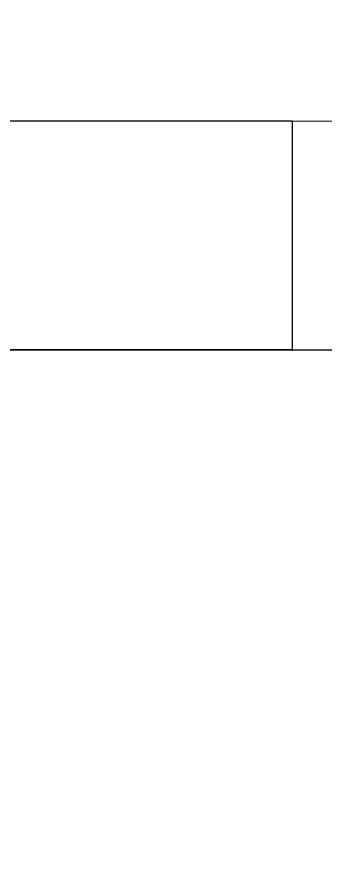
# Model space of a CAD drawing. Header units: metres. Extents: x 0 to 298, y 0 to 162.
# Drawn here: x 176.319 to 176.628, y 98.153 to 99.001 of the extents above; entities that cross this region are included whole.
import ezdxf

# ---------------------------------------------------------------- set-up
doc = ezdxf.new("R2010")
doc.units = ezdxf.units.M
doc.header["$MEASUREMENT"] = 0
doc.layers.add('BLK_1_FLR_0_CARPET_AREA', color=10, linetype='Continuous')

msp = doc.modelspace()

# ---------------------------------------------------------------- linework, layer by layer
at = {"ltscale": 0.25}
msp.add_line((173.134, 98.8972), (176.59461, 98.8972), dxfattribs=at)
for p, q in [((176.59461, 98.8972), (176.59461, 98.66635)), ((176.59461, 98.6672), (173.13408, 98.6672))]:
    msp.add_line(p, q)
at = {"layer": 'BLK_1_FLR_0_CARPET_AREA', "color": 15, "linetype": 'Continuous', "lineweight": 30}
msp.add_lwpolyline([(173.36408, 98.8972), (173.36408, 101.8922), (177.03461, 101.8922), (177.03461, 102.0122), (175.60408, 102.0122), (175.60408, 102.4722), (175.48408, 102.4722), (175.48408, 102.0122), (173.36408, 102.0122), (173.36408, 103.2322), (175.48408, 103.2322), (178.02503, 103.2322), (178.02503, 102.0122), (177.79461, 102.0122), (177.79461, 101.8922), (178.02136, 101.8922), (178.00967, 98.89635)], close=True, dxfattribs=at)
msp.add_lwpolyline([(183.12038, 88.5422), (180.91038, 88.5422), (180.91038, 92.1272), (173.36464, 92.1272), (173.36464, 96.2272), (180.91038, 96.2272), (180.91038, 96.4572), (173.36408, 96.45658), (173.36408, 98.6672), (195.88203, 98.6672)], dxfattribs=at)

doc.saveas('drawing.dxf')
